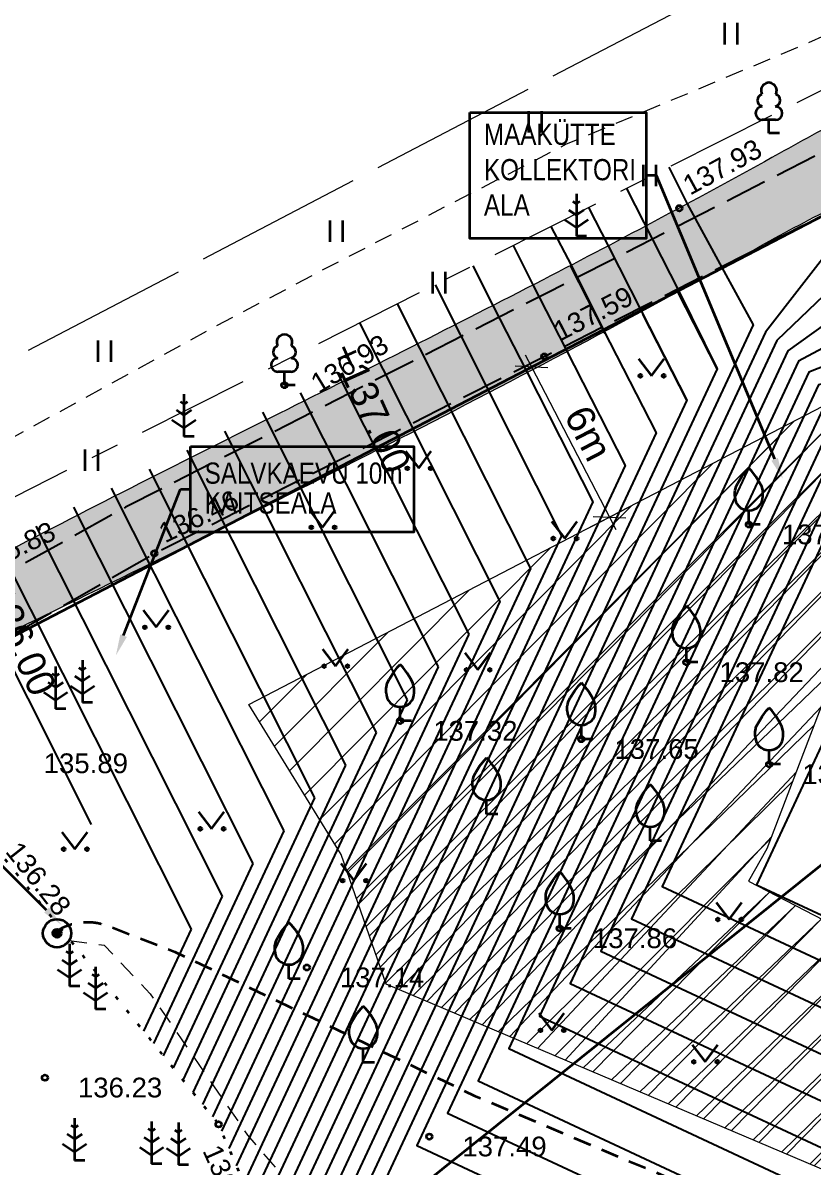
# Model space of a CAD drawing. Header units: millimetres. Extents: x 368386 to 996118, y -334862 to 250838.
# Drawn here: x 727398 to 755429, y -99987 to -59417 of the extents above; entities that cross this region are included whole.
import ezdxf

# ---------------------------------------------------------------- set-up
doc = ezdxf.new("R2010")
doc.units = ezdxf.units.MM
doc.header["$MEASUREMENT"] = 0
for name, pattern in [('HIDDEN', [4762.5, 3175, -1587.5]), ('KATASTRIPIIR', [7000, 4000, -1000, 1000, -1000]), ('KOLVIK', [625, 125, -500]), ('Long Dashed', [1058.3333015441901, 634.9999904632571, -423.333311080933]), ('PINNASTEE', [2000, 1500, -500]), ('TOOPIIR', [7000, 6000, -1000])]:
    doc.linetypes.add(name, pattern=pattern)
doc.layers.add('_uusvertikaal', color=5, linetype='Continuous')
doc.layers.add('New_KANAL_ELEMENDID', color=7, linetype='Continuous')
for name, color, linetype, lineweight in [('New__ASENDIPLAAN_Pen_No__1', 7, 'Continuous', 13), ('New__PRONTEX_TEKST_Pen_No__7', 7, 'Continuous', 35), ('New_ei pindi_Pen_No__7', 7, 'Continuous', 35), ('New_HALJASTUS#1_Pen_No__7', 7, 'Continuous', 35), ('New_KANAL_ELEMENDID_Pen_No__1', 7, 'Continuous', 13), ('New_Kanal_proj_kinnistu_Pen_No__7', 7, 'Continuous', 35), ('New_Kanal_proj_kinnistu_Pen_No__75', 6, 'Continuous', 20), ('New_korgus-EH2000#1_Pen_No__1', 7, 'Continuous', 13), ('New_korgus-EH2000#1_Pen_No__7', 7, 'Continuous', 35), ('New_PUU_Pen_No__7', 7, 'Continuous', 35), ('New_Sade_rek_Pen_No__84', 114, 'Continuous', 35), ('New_VKAEV_Pen_No__7', 7, 'Continuous', 35), ('New_VTRASS_Pen_No__6', 5, 'Continuous', 35)]:
    doc.layers.add(name, color=color, linetype=linetype, lineweight=lineweight)
for name, color, linetype, lineweight, true_color in [('New__ASENDIPLAAN_Pen_No__181', 7, 'Continuous', 0, 0xe8e8e8), ('New_MOOTPIIR#1_Pen_No__102', 7, 'Continuous', 13, 0xcccccc), ('New_MPKAABEL_Pen_No__3', 7, 'Continuous', 18, 0xff6600), ('New_PIIR#1_Pen_No__164', 7, 'Continuous', 13, 0xf27e39), ('New_TEE#1_Pen_No__162', 7, 'Continuous', 25, 0xaaaaaa)]:
    doc.layers.add(name, color=color, linetype=linetype, lineweight=lineweight, true_color=true_color)
doc.styles.add('GENERATED_STYLE_1', font='arial.ttf')
doc.styles.add('GENERATED_STYLE_2', font='ARIALN.TTF')
doc.linetypes.add('Sade1', pattern='A,0,[5,TRN_EP_AS-4-01_V01_Asendiplaan1.Shx,S=13.49206349206349,R=0,X=0,Y=0],-2600,0', length=2600)
doc.dimstyles.new('GENERATED_STYLE__1', dxfattribs={"dimtxt": 1000, "dimasz": 760, "dimexe": 0.18, "dimexo": 625, "dimgap": 0, "dimtad": 1, "dimdec": 1, "dimlfac": 0.001, "dimzin": 0, "dimdsep": 46, "dimtxsty": 'GENERATED_STYLE_1', "dimblk": 'ARROWHEAD_2', "dimblk1": 'ARROWHEAD_2', "dimblk2": 'ARROWHEAD_2', "dimcen": 0.09, "dimclrd": 7, "dimclre": 7, "dimclrt": 7, "dimadec": 0, "dimazin": 0, "dimtfac": 1, "dimtdec": 4, "dimtmove": 0, "dimatfit": 3, "dimfxl": 1, "dimtolj": 1, "dimtzin": 0, "dimarcsym": 0})

# ---------------------------------------------------------------- blocks, each defined once
blk = doc.blocks.new('*D4')
at = {"layer": 'New_KANAL_ELEMENDID_Pen_No__1', "color": 7, "linetype": 'Continuous', "lineweight": 13, "transparency": 16777216}
for p, q in [((744775.7990013803, -71962.15736865046), (746106.9056862015, -71270.66984625797)), ((745215.927411491, -71182.47282820252), (745441.3523437909, -71616.4136074542)), ((746018.1313457493, -71642.08924815053), (744864.5733418327, -71590.73796675788)), ((745441.3523437909, -71616.4136074542), (748207.3024334607, -76940.84034693083)), ((747541.7490910501, -77286.58410812708), (748872.8557758713, -76595.09658573459)), ((747630.5234315025, -76915.1647062345), (748784.081435419, -76966.51598762715)), ((748207.3024334607, -76940.84034693083), (748432.7273657607, -77374.78112618251))]:
    blk.add_line(p, q, dxfattribs=at)
at = {"layer": 'New_KANAL_ELEMENDID_Pen_No__1', "color": 7, "lineweight": 13, "transparency": 16777216, "insert": (746563.4697295739, -73342.63123932084), "char_height": 1000, "attachment_point": 7, "rotation": 297.4511174346, "style": 'GENERATED_STYLE_1'}
blk.add_mtext('\\A1;6m', dxfattribs=at)
blk = doc.blocks.new('ARROWHEAD_2')
at = {"color": 0, "linetype": 'Continuous', "lineweight": 0}
for p, q in [((-0.3781315, -0.655), (0.3781315, 0.655)), ((0, 0), (-1, 0))]:
    blk.add_line(p, q, dxfattribs=at)

msp = doc.modelspace()

# ---------------------------------------------------------------- hatches: boundary and pattern name
at = {"layer": 'New__ASENDIPLAAN_Pen_No__181', "linetype": 'Continuous', "lineweight": 0, "true_color": 0xe8e8e8}
msp.add_hatch(color=254, dxfattribs=at).paths.add_polyline_path([(698921.6981446419, -115530.2768582549), (703744.0407512026, -123208.9979008183, -0.03887202843307743), (702832.4323581739, -115853.6332386911, -0.03742157822841388), (703282.4696697416, -112504.2869289281, -0.03573776392279675), (704611.5884263125, -107962.294471525, -0.02765071000608543), (708261.6032882693, -99521.92543636875, -0.02002411947369439), (710387.9444156366, -95602.47043552334, -0.02898342446858303), (713073.6414532134, -91639.1082242419, -0.07773333684247144), (720047.4955151809, -84906.23302538529, -0.0282713016065234), (723989.9652858387, -82532.03092124654, -0.009347188014355814), (728115.843406648, -80452.08988133777, 0.004507260523818014), (740779.4003360049, -74146.97772709474, 0.009020572752989972), (753203.2432587454, -67532.81268233877, -0.01170486656368708), (755981.6472728777, -66040.04414377687, -0.04092998121297584), (759298.9656662478, -64684.85347294837, -0.05165219896947555), (763468.7033522084, -63872.40312326048, -0.0761910255677116), (769491.0474670142, -64157.83867633104, -0.06666932271223226), (772556.5176411842, -65234.67482177966, -0.07492772385449521), (774741.6257092806, -66781.05182807246), (778260.0638679237, -70770.3082778296), (781332.6104302615, -69108.6593343239), (777814.1722142453, -65119.40271941785, 0.07803086986975813), (772622.8711221854, -61385.97427366972, 0.05834907599235279), (769589.3066429513, -60558.43969052557, 0.1171653581726599), (760032.3265512206, -61309.07281028067, 0.03841684021918827), (756890.05364172, -62617.31607198954, 0.01101994394536065), (754220.1088756481, -64050.8761584224, -0.007635366795423511), (745848.9115286466, -68525.56925785098, -0.002975020184551572), (736487.0956635542, -73268.6849290801, 0.004823366210694588), (726601.5321549594, -78287.79694669333, 0.02252482288492878), (721140.6843378145, -81429.29230258027, 0.03115111833567157), (715078.4167063466, -85994.05718894195, 0.01688784410462784), (712257.7508858663, -88508.25704746632, 0.01672738621550916), (711237.4469064273, -89547.70342399462, 0.04222389868453461), (710603.8885250064, -90337.73836365122, 0.06080112960205578), (704662.352552374, -98642.96577618211, 0.03514811948028023), (701045.2300871176, -106603.5809946209, 0.04204878289610606), (699340.7646368695, -112422.7998418125, 0.02546073835163982)])
at = {"layer": 'New__PRONTEX_TEKST_Pen_No__7', "linetype": 'Continuous', "lineweight": 35}
for points in [[(754180.9809221263, -74843.15167415238), (754354.2217370664, -75583.49795780427), (753950.232982224, -74939.35660227484)], [(731087.6173461397, -81187.40178040511), (730699.6984991088, -81841.34670767284), (730854.5585130883, -81096.93863663173)], [(728327.1005540696, -90784.92394789407), (728771.5971622925, -91401.80948424438), (728151.0564128944, -90962.430174009)]]:
    msp.add_hatch(color=7, dxfattribs=at).paths.add_polyline_path(points)
at = {"layer": 'New_Kanal_proj_kinnistu_Pen_No__75', "linetype": 'Continuous', "lineweight": 20}
h = msp.add_hatch(dxfattribs=at)
h.set_pattern_fill('JIS_LC_20_0001', color=6, style=0, pattern_type=2)
h.set_pattern_definition([(45, (-640523628.114811, -6432857147.434388), (-707.1067811865477, 707.1067811865477), []), (45, (-640523608.114811, -6432857147.434388), (-707.1067811865477, 707.1067811865477), [])])
h.paths.add_polyline_path([(735416.1197426106, -83585.6444998766), (738688.8578199391, -88901.11742123315), (740282.7151112101, -93495.77445025841), (762393.0659326102, -102888.2731371681), (767213.9073631802, -98868.16681876132), (766796.860076192, -96918.72282094607), (753132.031325305, -89848.88133268157), (753790.9949782147, -88705.23030358652), (756947.5268803613, -80445.12962038911), (760695.9097462782, -78079.13042838968), (766141.0348148161, -80089.18222460247), (771794.2518008017, -81856.64327769823), (775609.3057731009, -80539.71236805714), (775886.7616630701, -76623.57370510048), (774083.2826070796, -69934.95013612605), (771097.2923198092, -73469.79860450423), (766002.3029270192, -77455.32040438897), (758961.7946628091, -75757.17157545782), (756074.5693125605, -72853.92759601868)])

# ---------------------------------------------------------------- linework, layer by layer
at = {"layer": '_uusvertikaal'}
for p, q in [((748054.5559263986, -70425.57520329102), (746821.8541234316, -68016.12547518004)), ((752027.0819390609, -71679.18923136224), (750643.2203009787, -68974.28116714515)), ((750953.0414709918, -72797.63642753173), (749393.5559089516, -69749.45230513746))]:
    msp.add_line(p, q, dxfattribs=at)
at = {"layer": '_uusvertikaal', "color": 5}
for p, q in [((738572.27176783, -71864.97580648256), (743218.3162231938, -81090.32185999442)), ((737232.5750508434, -72539.67033476586), (742123.98580318, -82252.22416710772)), ((735892.8783338568, -73214.36486304917), (741029.6553831664, -83414.12647422125)), ((734553.1816168702, -73889.05939133247), (739935.3249631526, -84576.02878133478)), ((733213.4848998836, -74563.75391961577), (738840.994543139, -85737.93108844804)), ((731873.788182897, -75238.44844789908), (737746.6641231251, -86899.83339556148)), ((730534.0914659104, -75913.14297618238), (736652.3337031114, -88061.73570267478)), ((729194.3947489238, -76587.83750446569), (735558.0032830978, -89223.6380097882)), ((727854.6980319372, -77262.53203274899), (734463.6728630841, -90385.54031690166)), ((726515.0013149506, -77937.2265610323), (733369.3424430705, -91547.44262401517)), ((725175.304597964, -78611.9210893156), (729821.3490533278, -87837.26714282746)), ((743218.3162231938, -81090.32185999442), (734704.5622629788, -99324.27943177309)), ((742123.98580318, -82252.22416710772), (734440.9605315987, -98707.0051579109)), ((741029.6553831664, -83414.12647422125), (734124.193290522, -98203.59577286497)), ((739935.3249631526, -84576.02878133478), (733774.7534643782, -97770.16145788247)), ((738840.994543139, -85737.93108844804), (733425.3136382345, -97336.72714290008)), ((737746.6641231251, -86899.83339556148), (733075.8738120911, -96903.29282791795)), ((736652.3337031114, -88061.73570267478), (732726.4339859473, -96469.85851293542)), ((735558.0032830978, -89223.6380097882), (732376.9941598036, -96036.42419795302)), ((734463.6728630841, -90385.54031690166), (732027.5543336599, -95602.9898829707)), ((733369.3424430705, -91547.44262401517), (731678.1145075164, -95169.55556798841)), ((732924.8558924948, -99590.39215030045), (732912.6257092536, -99616.58560660166))]:
    msp.add_line(p, q, dxfattribs=at)
for points in [[(783782.0977201296, -47670.9668484149), (777814.1722142453, -65119.40271941785), (775261.6546235991, -67370.66818822063), (755623.5763739079, -72249.37738183221), (744638.0640903481, -95777.11447862108), (758025.4377419385, -102027.9135711622), (761186.7001568592, -127277.0644255639)], [(776416.0404464484, -51380.64119079376), (774168.3736095368, -62251.92336263042), (772310.2521288039, -65112.74627804544), (755281.2580133607, -71800.69098156044), (743550.4079380765, -96924.72246675371), (756640.0023314229, -103036.4832112474), (759698.3205071035, -127463.4136090687)], [(769964.8897802142, -54629.55267982827), (770530.7983724085, -60662.96318333481), (768761.4238599816, -64024.45907921666), (754912.6673504619, -71408.27212773521), (742462.7517858049, -98072.33045488631), (755254.5669209072, -104045.0528513327), (758209.9408573477, -127649.7627925734)], [(764430.6257091772, -57416.70415930822), (764767.1921133782, -60364.56541286105), (764638.8768849164, -63784.19848518404), (754530.2051554271, -71045.56201691664), (741375.0956335332, -99219.9384430189), (753869.1315103916, -105053.622491418), (756721.5612075919, -127836.1119760781)], [(759557.6477877479, -59870.82045170988), (760032.3265512206, -61309.07281028065), (760821.4924264546, -64283.97833312402), (754147.7429603923, -70682.85190609806), (740287.4394812615, -100367.5464311515), (752483.696099876, -106062.1921315033), (755233.1815578361, -128022.4611595829)], [(755950.9549825995, -61687.21357261417), (756515.9649386422, -62809.11682133501), (757735.9291095107, -65244.60264184506), (753734.2367555833, -70386.62893593722), (739199.7833289899, -101515.1544192841), (751098.2606893603, -107070.7617715886), (752275.4127511921, -116472.7303799126)], [(750309.3592764204, -64528.41912718728), (750964.877893503, -65830.03949376059), (752185.9512858292, -68096.19758617226), (753305.0331882449, -70124.02510061256), (738535.1992704547, -101756.6663840828)], [(748805.6679057865, -65285.70421054226), (750660.9460586454, -68933.36020121438), (750660.9460586454, -68933.36020121438), (752027.0819390609, -71679.18923136225), (737870.6152119195, -101998.1783488815)], [(747465.9531472516, -65960.40782486249), (748153.616571414, -67325.85602863891), (749342.6454817601, -69649.94233877008), (750953.0414709918, -72797.6364275317), (737206.0311533844, -102239.6903136802)], [(746126.260940652, -66635.10008163669), (746841.7025374383, -68011.96316497939), (747987.1870142133, -70293.89533817091), (749860.5532291611, -73955.59333065712), (736541.4470948492, -102481.2022784788)], [(744786.7220027134, -67309.7151496518), (745486.4729081639, -68699.3216475274), (746656.0545888343, -70985.39623240432), (748768.0649873305, -75113.55023378234), (736072.9188714093, -102302.8202933781)], [(743358.3742686603, -68029.0558694076), (744068.2199443888, -69438.54991667718), (745283.4659357427, -71815.42268648068), (747616.6224127111, -76397.76998262358), (735638.5522958694, -102051.2741034737)], [(742018.6775516734, -68703.75039769107), (746501.307483235, -77604.61493865421), (735495.3674571192, -101176.1022533602)], [(740678.9808346868, -69378.4449259744), (745406.9770632213, -78766.51724576764), (735231.7657257391, -100558.8279794978)], [(777098.3780133767, -69453.17192957262), (755951.693941299, -72728.47770539846), (745725.7202426196, -94629.50649048851), (759410.873152454, -101019.3439310769), (763337.5492016361, -132381.8893035238)], [(739339.2841177002, -70053.1394542577), (744312.6466432075, -79928.41955288105), (734968.163994359, -99941.55370563548)], [(756266.6624025773, -73235.73954785356), (746813.3763948912, -93481.89850235588), (760796.3085629697, -100010.7742909915), (764961.1715429185, -133275.7298265717)], [(756533.9488850625, -73845.1221683247), (747901.0325471628, -92334.2905142233), (762181.7439734852, -99002.20465090623), (766584.7938842009, -134169.5703496197)], [(756801.2353675476, -74454.50478879584), (748988.6886994345, -91186.68252609068), (763567.1793840008, -97993.63501082093), (768208.4162254832, -135063.4108726676)], [(757068.5218500327, -75063.88740926697), (750076.3448517061, -90039.07453795806), (764952.6147945164, -96985.06537073561), (769832.0385667655, -135957.2513957156)], [(759186.1525401575, -77619.53517898676), (753415.7958294915, -89977.94251939049), (766338.050205032, -95976.4957306503), (771352.0334666418, -136023.4146945107)]]:
    msp.add_lwpolyline(points, dxfattribs=at)
at = {"layer": 'New__ASENDIPLAAN_Pen_No__1', "color": 7, "linetype": 'Continuous', "lineweight": 13, "flags": 128}
msp.add_lwpolyline([(723989.9652858387, -82532.03092124654, -0.009347188014355814), (728115.843406648, -80452.08988133777, 0.004507260523818014), (740779.4003360049, -74146.97772709474, 0.009020572752989972), (753203.2432587454, -67532.81268233877, -0.01170486656368708), (755981.6472728777, -66040.04414377687, -0.04092998121297584), (759298.9656662478, -64684.85347294837, -0.05165219896947555), (763468.7033522084, -63872.40312326048, -0.0761910255677116), (769491.0474670142, -64157.83867633104, -0.06666932271223226), (772556.5176411842, -65234.67482177966, -0.07492772385449521), (774741.6257092806, -66781.05182807246), (778260.0638679237, -70770.3082778296), (781332.6104302615, -69108.6593343239), (777814.1722142453, -65119.40271941785, 0.07803086986975813), (772622.8711221854, -61385.97427366972, 0.05834907599235279), (769589.3066429513, -60558.43969052557, 0.1171653581726599), (760032.3265512206, -61309.07281028067, 0.03841684021918827), (756890.05364172, -62617.31607198954, 0.01101994394536065), (754220.1088756481, -64050.8761584224, -0.007635366795423511), (745848.9115286466, -68525.56925785098, -0.002975020184551572), (736487.0956635542, -73268.6849290801, 0.004823366210694588), (726601.5321549594, -78287.79694669333, 0.02252482288492878)], format="xyb", dxfattribs=at)
at = {"layer": 'New__PRONTEX_TEKST_Pen_No__7', "color": 7, "linetype": 'Continuous', "lineweight": 35}
for p, q in [((749870.2363051084, -64828.63935130932), (749510.2363051224, -64828.63935130932)), ((754065.6069522334, -74891.25413774795), (749870.2363051084, -64828.63935130932)), ((730971.087929614, -81142.17020805276), (732984.6440465731, -75954.67593475527)), ((732984.6440465731, -75954.67593475527), (733344.6440465591, -75954.67593475527)), ((728239.078483482, -90873.67706048588), (726425.6342070253, -89075.16978076944))]:
    msp.add_line(p, q, dxfattribs=at)
at = {"layer": 'New__PRONTEX_TEKST_Pen_No__7', "color": 7, "linetype": 'Continuous', "lineweight": 35, "flags": 128}
for points in [[(743253.5855548299, -62599.52952853688), (749510.3423116339, -62599.52952853688), (749510.3423116339, -67058.23823764273), (743253.5855548299, -67058.23823764273)], [(733344.6440465591, -74434.97948210037), (741268.8182207599, -74434.97948210037), (741268.8182207599, -77473.26777085013), (733344.6440465591, -77473.26777085013)]]:
    msp.add_lwpolyline(points, close=True, dxfattribs=at)
at = {"layer": 'New_ei pindi_Pen_No__7', "color": 7, "linetype": 'HIDDEN', "lineweight": 35}
msp.add_circle((804441.0361594596, -44567.67403289028), 50000, dxfattribs=at)
at = {"layer": 'New_HALJASTUS#1_Pen_No__7', "color": 7, "linetype": 'Continuous', "lineweight": 35}
for p, q in [((752282.0977201296, -59419.49397373298), (752282.0977201296, -60180.60968305269)), ((752737.1536982788, -59419.49397373298), (752737.1536982788, -60180.60968305269)), ((745334.3270293514, -62545.29881059477), (745334.3270293514, -63306.41451991448)), ((745789.3830075006, -62545.29881059477), (745789.3830075006, -63306.41451991448)), ((749399.358013117, -64446.68426971236), (749399.358013117, -65207.79997903208)), ((749854.4139912662, -64446.68426971236), (749854.4139912662, -65207.79997903208)), ((738282.0977201296, -66419.49397373298), (738282.0977201296, -67180.6096830527)), ((738737.1536982788, -66419.49397373298), (738737.1536982788, -67180.6096830527)), ((741924.9462077238, -68249.45518701622), (741924.9462077238, -69010.57089633594)), ((742380.002185873, -68249.45518701622), (742380.002185873, -69010.57089633594)), ((730057.6783407556, -70675.36077323655), (730057.6783407556, -71436.47648255626)), ((730512.7343189048, -70675.36077323655), (730512.7343189048, -71436.47648255626)), ((749235.6131701341, -71323.40993314335), (749699.0179498058, -71930.11621806124)), ((749699.0179498058, -71930.11621806124), (750144.5994687343, -71323.40993314335)), ((729598.7232314034, -74543.69670666108), (729598.7232314034, -75304.81241598079)), ((730053.7792095526, -74543.69670666108), (730053.7792095526, -75304.81241598079)), ((740974.4211754838, -74601.66072520713), (741437.8259551555, -75208.36701012502)), ((741437.8259551555, -75208.36701012502), (741883.4074740841, -74601.66072520713)), ((737565.0403517608, -76699.74123082409), (738028.4451314325, -77306.44751574198)), ((738028.4451314325, -77306.44751574198), (738474.026650361, -76699.74123082409)), ((746154.0574256175, -77093.1313266168), (746617.4622052892, -77699.83761153469)), ((746617.4622052892, -77699.83761153469), (747063.0437242177, -77093.1313266168)), ((731664.1889269773, -80240.25208643923), (732127.593706649, -80846.95837135712)), ((732127.593706649, -80846.95837135712), (732573.1752255776, -80240.25208643923)), ((738023.99546251, -81617.11741845409), (738487.4002421817, -82223.82370337198)), ((738487.4002421817, -82223.82370337198), (738932.9817611102, -81617.11741845409)), ((743072.5016815665, -81748.24744976411), (743535.9064612382, -82354.953734682)), ((743535.9064612382, -82354.953734682), (743981.4879801667, -81748.24744976411)), ((733631.1394018664, -87386.83881192753), (734094.544181538, -87993.54509684542)), ((734094.544181538, -87993.54509684542), (734540.1257004666, -87386.83881192753)), ((728779.328230357, -88108.05398552964), (729242.7330100287, -88714.76027044753)), ((729242.7330100287, -88714.76027044753), (729688.3145289572, -88108.05398552964)), ((738679.6456209228, -89222.65925492445), (739143.0504005945, -89829.36553984234)), ((739143.0504005945, -89829.36553984234), (739588.631919523, -89222.65925492445)), ((751989.3438345131, -90599.52458693931), (752452.7486141848, -91206.2308718572)), ((752452.7486141848, -91206.2308718572), (752898.3301331133, -90599.52458693931)), ((745695.1023147518, -94533.42553741584), (746158.5070944235, -95140.13182233373)), ((746158.5070944235, -95140.13182233373), (746604.088613352, -94533.42553741584)), ((751136.9986292517, -95648.03080681065), (751600.4034089234, -96254.73709172854)), ((751600.4034089234, -96254.73709172854), (752045.9849278519, -95648.03080681065))]:
    msp.add_line(p, q, dxfattribs=at)
at = {"layer": 'New_HALJASTUS#1_Pen_No__7', "color": 7, "linetype": 'KOLVIK', "lineweight": 35, "flags": 128}
msp.add_lwpolyline([(722446.2710844197, -83718.66350948164), (734340.6257092098, -98472.05182771484), (735935.6257091819, -102207.0518280501), (741969.625709167, -106416.0518278489), (749529.6257092229, -112950.051827834), (755707.6257091791, -120876.0518278117), (752645.625709261, -125497.0518280874), (754284.6257092275, -127398.0518286238), (770554.6257092461, -136355.0518280948)], dxfattribs=at)
at = {"layer": 'New_HALJASTUS#1_Pen_No__7', "color": 7, "linetype": 'Continuous', "lineweight": 35}
for centre in [(749297.9945828517, -71930.11621806124), (750126.7762079912, -71930.11621806124), (741036.8025882014, -75208.36701012502), (741865.5842133409, -75208.36701012502), (737627.4217644783, -77306.44751574198), (738456.2033896178, -77306.44751574198), (746216.438838335, -77699.83761153469), (747045.2204634745, -77699.83761153469), (731726.5703396949, -80846.95837135712), (732555.3519648344, -80846.95837135712), (738086.3768752276, -82223.82370337198), (738915.1585003671, -82223.82370337198), (743134.883094284, -82354.953734682), (743963.6647194235, -82354.953734682), (733693.5208145839, -87993.54509684542), (734522.3024397234, -87993.54509684542), (728841.7096430745, -88714.76027044753), (729670.4912682141, -88714.76027044753), (738742.0270336403, -89829.36553984234), (739570.8086587798, -89829.36553984234), (752051.7252472306, -91206.2308718572), (752880.5068723701, -91206.2308718572), (745757.4837274693, -95140.13182233373), (746586.2653526089, -95140.13182233373), (751199.3800419692, -96254.73709172854), (752028.1616671088, -96254.73709172854)]:
    msp.add_circle(centre, 55.00591521184057, dxfattribs=at)
at = {"layer": 'New_Kanal_proj_kinnistu_Pen_No__7', "color": 7, "linetype": 'Continuous', "lineweight": 35, "flags": 128}
msp.add_lwpolyline([(725474.125709206, -81989.05182863868), (757604.5317954227, -65297.84656829484)], dxfattribs=at)
at = {"layer": 'New_Kanal_proj_kinnistu_Pen_No__75', "color": 6, "linetype": 'Continuous', "lineweight": 20, "flags": 128}
msp.add_lwpolyline([(735416.1197426106, -83585.6444998766), (756074.5693125605, -72853.92759601868), (758961.7946628091, -75757.17157545782), (766002.3029270192, -77455.32040438897), (770813.500506159, -73893.37952482796), (774083.2826070796, -69934.95013612605), (775886.7616630701, -76623.57370510048), (775609.3057731009, -80539.71236805714), (771794.2518008017, -81856.64327769823), (766141.0348148161, -80089.18222460247), (760695.9097462782, -78079.13042838968), (756947.5268803613, -80445.12962038911), (753790.9949782147, -88705.23030358652), (753132.031325305, -89848.88133268157), (766796.860076192, -96918.72282094607), (767213.9073631802, -98868.16681876132), (762393.0659326102, -102888.2731371681), (740282.7151112101, -93495.77445025841), (738688.8578199391, -88901.11742123315)], close=True, dxfattribs=at)
at = {"layer": 'New_korgus-EH2000#1_Pen_No__7', "color": 7, "linetype": 'Continuous', "lineweight": 35}
for centre in [(750684.6257092508, -65988.0518284748), (745894.6257092135, -71247.05182808737), (736677.6257092676, -72259.05182819167), (753149.6257092182, -77203.05182832578), (732061.6257092294, -78226.05182837049), (750936.6257092294, -82089.05182826618), (740780.6257092704, -84169.05182834069), (747209.6257092741, -84813.05182772974), (753869.6257091903, -85706.0518278862), (746443.6257092126, -91522.0518284599), (737472.6257091931, -92910.0518277968), (728179.6257092461, -96816.05182822148), (734340.6257092098, -98472.05182771484), (741814.6257092555, -98907.05182823638)]:
    msp.add_circle(centre, 99.99999997671694, dxfattribs=at)
at = {"layer": 'New_MOOTPIIR#1_Pen_No__102', "color": 254, "linetype": 'TOOPIIR', "lineweight": 13, "true_color": 0xcccccc, "flags": 128}
msp.add_lwpolyline([(666023.6257091707, -103201.051827998), (685304.6257092461, -114770.0518281321), (695822.6257091698, -123885.0518283556), (716500.6257092424, -161142.0518285717), (837208.6257092266, -108675.0518283928), (806252.625709221, -29932.05182860891)], close=True, dxfattribs=at)
at = {"layer": 'New_MPKAABEL_Pen_No__3', "color": 30, "linetype": 'Long Dashed', "lineweight": 18, "true_color": 0xff6600, "flags": 128}
for points in [[(783565.0913066308, -24546.64753797749), (781933.3774600488, -27973.18611434946), (777809.8721885432, -36412.47263784806), (773953.0481919025, -43041.85867823014), (772482.1161770339, -45281.06706637243), (770238.9125873412, -49198.68855505536), (766031.1891817797, -55145.74877499888), (760860.5262013695, -57580.50549357483), (755092.9457286217, -60203.08903838793), (746674.4571931737, -63723.05828846345), (738204.1138986202, -68093.46759646485), (734252.9564196554, -70168.96233941714), (726178.7191691652, -74593.48534188519), (719169.873835224, -78938.67320708284), (713295.6705329085, -84749.71078849683), (710742.1764623683, -87651.12024686584), (706075.5937519094, -93410.21838273207), (703859.1869607877, -95384.51282262156), (698840.1696153993, -99282.82170418004), (690979.5947425843, -105905.3517398546), (686307.6234921424, -110199.4956224347), (683373.7020957593, -114459.5608501817), (684881.3740285656, -118802.6166665489), (684938.2434152609, -118959.8660837049)], [(729037.9193580553, -91955.05289501796), (730285.625709275, -92121.05182792345), (731917.6257092583, -93847.05182771484), (735368.6257092592, -98860.05182798306), (741960.6257092052, -106487.0518283109), (749785.625709275, -111755.0518284673), (757822.6257091698, -111239.0518277074), (765826.6257092434, -109266.0518284077), (771499.6257091949, -106902.0518283481), (774593.6257092359, -105248.0518282513), (774558.8441379911, -103746.5534354682)]]:
    msp.add_lwpolyline(points, dxfattribs=at)
at = {"layer": 'New_PIIR#1_Pen_No__164', "color": 30, "linetype": 'KATASTRIPIIR', "lineweight": 13, "true_color": 0xf27e39, "flags": 128}
msp.add_lwpolyline([(747105.6257092238, -214022.0518284599), (725035.625709275, -157112.0518283109), (697685.6257091819, -113562.0518284971), (677945.6257091912, -100972.0518277148), (802345.6257092145, -38322.05182827363), (847735.6257092285, -145332.0518280501), (849485.6257092285, -225922.0518279011), (773035.625709275, -233162.0518281246)], close=True, dxfattribs=at)
at = {"layer": 'New_PUU_Pen_No__7', "color": 7, "linetype": 'Continuous', "lineweight": 35}
for p, q in [((754100.6257092191, -62858.05182858655), (753620.6257092378, -62858.05182858655)), ((753860.6257092285, -63333.05182821403), (753860.6257092285, -62858.05182858655)), ((754240.6257092331, -63333.05182821403), (753860.6257092285, -63333.05182821403)), ((747030.6257092704, -65483.05182858655), (747030.6257092704, -66983.05182858655)), ((747030.6257092704, -66233.05182858655), (746764.0151433258, -66055.31145121256)), ((747030.6257092704, -65833.05182821403), (746906.2074451318, -65750.10631933162)), ((747155.0439734089, -65750.10631933162), (747030.6257092704, -65833.05182821403)), ((747297.2362752149, -66055.31145121256), (747030.6257092704, -66233.05182858655)), ((746606.3616405551, -66393.70289399574), (747030.6257092704, -66676.54560647259)), ((747030.6257092704, -66676.54560647259), (747454.8897779856, -66393.70289399574)), ((747390.6257092564, -66983.05182858655), (747030.6257092704, -66983.05182858655)), ((736917.6257092583, -71784.0518285642), (736437.6257092769, -71784.0518285642)), ((736677.6257092676, -72259.05182819167), (736677.6257092676, -71784.0518285642)), ((733108.6257092499, -72582.05182805011), (733108.6257092499, -74082.05182805011)), ((737057.6257092722, -72259.05182819167), (736677.6257092676, -72259.05182819167)), ((733108.6257092499, -72932.05182767758), (732984.2074451114, -72849.10631879518)), ((733233.0439733884, -72849.10631879518), (733108.6257092499, -72932.05182767758)), ((733108.6257092499, -73332.05182805011), (732842.0151433053, -73154.31145067612)), ((733375.2362751944, -73154.31145067612), (733108.6257092499, -73332.05182805011)), ((732684.3616405346, -73492.7028934593), (733108.6257092499, -73775.54560593615)), ((733108.6257092499, -73775.54560593615), (733532.8897779651, -73492.7028934593)), ((733468.6257092359, -74082.05182805011), (733108.6257092499, -74082.05182805011)), ((753149.6257092182, -77203.05182832578), (753149.6257092182, -76703.05182832578)), ((753549.6257092415, -77203.05182832578), (753149.6257092182, -77203.05182832578)), ((750936.6257092294, -82089.05182826618), (750936.6257092294, -81589.05182826618)), ((728560.6257091819, -82234.05182781914), (728560.6257091819, -83734.05182781914)), ((729508.6257092732, -82362.05182737956), (729384.2074451346, -82279.10631849716)), ((729508.6257092732, -82012.05182775209), (729508.6257092732, -83512.05182775209)), ((729633.0439734117, -82279.10631849716), (729508.6257092732, -82362.05182737956)), ((751336.6257092527, -82089.05182826618), (750936.6257092294, -82089.05182826618)), ((728560.6257091819, -82584.05182744662), (728436.2074450434, -82501.10631856421)), ((728685.0439733204, -82501.10631856421), (728560.6257091819, -82584.05182744662)), ((729508.6257092732, -82762.05182775209), (729242.0151433286, -82584.3114503781)), ((729775.2362752177, -82584.3114503781), (729508.6257092732, -82762.05182775209)), ((728136.3616404666, -83144.70289322833), (728560.6257091819, -83427.54560570518)), ((728560.6257091819, -82984.05182781914), (728294.0151432373, -82806.31145044515)), ((728827.2362751265, -82806.31145044515), (728560.6257091819, -82984.05182781914)), ((728560.6257091819, -83427.54560570518), (728984.8897778972, -83144.70289322833)), ((729084.3616405579, -82922.70289316127), (729508.6257092732, -83205.54560563812)), ((729508.6257092732, -83205.54560563812), (729932.8897779884, -82922.70289316127)), ((729868.6257092592, -83512.05182775209), (729508.6257092732, -83512.05182775209)), ((728920.6257091679, -83734.05182781914), (728560.6257091819, -83734.05182781914)), ((740780.6257092704, -84169.05182834069), (740780.6257092704, -83669.05182834069)), ((741180.6257092936, -84169.05182834069), (740780.6257092704, -84169.05182834069)), ((747209.6257092741, -84813.05182772974), (747209.6257092741, -84313.05182772974)), ((747609.6257092974, -84813.05182772974), (747209.6257092741, -84813.05182772974)), ((753869.6257091903, -85706.0518278862), (753869.6257091903, -85206.0518278862)), ((754269.6257092135, -85706.0518278862), (753869.6257091903, -85706.0518278862)), ((743846.625709262, -87474.05182804266), (743846.625709262, -86974.05182804266)), ((744246.6257092853, -87474.05182804266), (743846.625709262, -87474.05182804266)), ((749654.6257092229, -88424.05182822893), (749654.6257092229, -87924.05182822893)), ((750054.6257092461, -88424.05182822893), (749654.6257092229, -88424.05182822893)), ((746443.6257092126, -91522.0518284599), (746443.6257092126, -91022.0518284599)), ((746843.6257092359, -91522.0518284599), (746443.6257092126, -91522.0518284599)), ((729053.6257091986, -92073.05182843754), (729053.6257091986, -93573.05182843754)), ((729053.6257091986, -92423.05182806501), (728929.2074450601, -92340.10631918261)), ((729178.0439733372, -92340.10631918261), (729053.6257091986, -92423.05182806501)), ((729053.6257091986, -92823.05182843754), (728787.0151432541, -92645.31145106355)), ((729320.2362751432, -92645.31145106355), (729053.6257091986, -92823.05182843754)), ((729975.6257092191, -92891.05182840774), (729975.6257092191, -94391.05182840774)), ((736836.6257092527, -93309.05182800541), (736836.6257092527, -92809.05182800541)), ((728629.3616404834, -92983.70289384673), (729053.6257091986, -93266.54560632358)), ((729053.6257091986, -93266.54560632358), (729477.8897779139, -92983.70289384673)), ((729975.6257092191, -93241.05182803521), (729851.2074450806, -93158.10631915281)), ((730100.0439733576, -93158.10631915281), (729975.6257092191, -93241.05182803521)), ((737236.625709276, -93309.05182800541), (736836.6257092527, -93309.05182800541)), ((729413.6257091847, -93573.05182843754), (729053.6257091986, -93573.05182843754)), ((729975.6257092191, -93641.05182840774), (729709.0151432746, -93463.31145103375)), ((730242.2362751637, -93463.31145103375), (729975.6257092191, -93641.05182840774)), ((729551.3616405039, -93801.70289381692), (729975.6257092191, -94084.54560629377)), ((729975.6257092191, -94084.54560629377), (730399.8897779344, -93801.70289381692)), ((730335.6257092052, -94391.05182840774), (729975.6257092191, -94391.05182840774)), ((739474.6257091716, -96280.05182790855), (739474.6257091716, -95780.05182790855)), ((739874.6257091949, -96280.05182790855), (739474.6257091716, -96280.05182790855)), ((729230.6257092238, -98599.05182804266), (729106.2074450853, -98516.10631916026)), ((729230.6257092238, -98249.05182841519), (729230.6257092238, -99749.05182841519)), ((729355.0439733623, -98516.10631916026), (729230.6257092238, -98599.05182804266)), ((731965.6257092098, -98366.05182803521), (731965.6257092098, -99866.05182803521)), ((732912.6257092536, -98405.05182790855), (732912.6257092536, -99905.05182790855)), ((729230.6257092238, -98999.05182841519), (728964.0151432792, -98821.3114510412)), ((729497.2362751684, -98821.3114510412), (729230.6257092238, -98999.05182841519)), ((731965.6257092098, -99116.05182803521), (731699.0151432652, -98938.31145066122)), ((731965.6257092098, -98716.05182766268), (731841.2074450713, -98633.10631878028)), ((732090.0439733483, -98633.10631878028), (731965.6257092098, -98716.05182766268)), ((732232.2362751544, -98938.31145066122), (731965.6257092098, -99116.05182803521)), ((732912.6257092536, -99155.05182790855), (732646.015143309, -98977.31145053456)), ((732912.6257092536, -98755.05182753602), (732788.2074451151, -98672.10631865362)), ((733037.0439733921, -98672.10631865362), (732912.6257092536, -98755.05182753602)), ((733179.2362751982, -98977.31145053456), (732912.6257092536, -99155.05182790855)), ((728806.3616405085, -99159.70289382437), (729230.6257092238, -99442.54560630122)), ((729230.6257092238, -99442.54560630122), (729654.8897779391, -99159.70289382437)), ((731541.3616404945, -99276.7028934444), (731965.6257092098, -99559.54560592124)), ((731965.6257092098, -99559.54560592124), (732389.8897779251, -99276.7028934444)), ((732488.3616405383, -99315.70289331774), (732912.6257092536, -99598.54560579458)), ((732912.6257092536, -99598.54560579458), (733336.8897779689, -99315.70289331774)), ((729590.6257092098, -99749.05182841519), (729230.6257092238, -99749.05182841519)), ((732325.6257091959, -99866.05182803521), (731965.6257092098, -99866.05182803521)), ((733272.6257092396, -99905.05182790855), (732912.6257092536, -99905.05182790855))]:
    msp.add_line(p, q, dxfattribs=at)
at = {"layer": 'New_PUU_Pen_No__7', "color": 7, "linetype": 'Continuous', "lineweight": 35, "flags": 128}
for points in [[(752649.6257092182, -76203.05182832578), (752649.6257092182, -76053.05182795326), (752659.6257092275, -75988.0518284748), (752694.6257092601, -75858.05182858655), (752754.6257091996, -75738.0518284748), (752899.6257092182, -75503.05182813952), (753059.6257092508, -75298.05182806501), (753149.6257092182, -75203.05182832578)], [(753649.6257092182, -76203.05182832578), (753649.6257092182, -76053.05182795326), (753639.6257092089, -75988.0518284748), (753604.6257091763, -75858.05182858655), (753544.6257092368, -75738.0518284748), (753399.6257092182, -75503.05182813952), (753239.6257091856, -75298.05182806501), (753149.6257092182, -75203.05182832578)], [(750436.6257092294, -81089.05182826618), (750436.6257092294, -80939.05182789365), (750446.6257092387, -80874.05182841519), (750481.6257092713, -80744.05182852695), (750541.6257092108, -80624.05182841519), (750686.6257092294, -80389.05182807992), (750846.625709262, -80184.05182800541), (750936.6257092294, -80089.05182826618)], [(751436.6257092294, -81089.05182826618), (751436.6257092294, -80939.05182789365), (751426.6257092201, -80874.05182841519), (751391.6257091875, -80744.05182852695), (751331.625709248, -80624.05182841519), (751186.6257092294, -80389.05182807992), (751026.6257091968, -80184.05182800541), (750936.6257092294, -80089.05182826618)], [(740280.6257092704, -83169.05182834069), (740280.6257092704, -83019.05182796816), (740290.6257092797, -82954.0518284897), (740325.6257093123, -82824.05182860146), (740385.6257092517, -82704.0518284897), (740530.6257092704, -82469.05182815442), (740690.625709303, -82264.05182807992), (740780.6257092704, -82169.05182834069)], [(741280.6257092704, -83169.05182834069), (741280.6257092704, -83019.05182796816), (741270.625709261, -82954.0518284897), (741235.6257092285, -82824.05182860146), (741175.625709289, -82704.0518284897), (741030.6257092704, -82469.05182815442), (740870.6257092378, -82264.05182807992), (740780.6257092704, -82169.05182834069)], [(746709.6257092741, -83813.05182772974), (746709.6257092741, -83663.05182735721), (746719.6257092834, -83598.05182787875), (746754.625709316, -83468.05182799051), (746814.6257092555, -83348.05182787875), (746959.6257092741, -83113.05182754347), (747119.6257093067, -82908.05182746897), (747209.6257092741, -82813.05182772974)], [(747709.6257092741, -83813.05182772974), (747709.6257092741, -83663.05182735721), (747699.6257092648, -83598.05182787875), (747664.6257092322, -83468.05182799051), (747604.6257092927, -83348.05182787875), (747459.6257092741, -83113.05182754347), (747299.6257092415, -82908.05182746897), (747209.6257092741, -82813.05182772974)], [(753369.6257091903, -84706.0518278862), (753369.6257091903, -84556.05182751367), (753379.6257091996, -84491.05182803521), (753414.6257092322, -84361.05182814697), (753474.6257091716, -84241.05182803521), (753619.6257091903, -84006.05182769994), (753779.6257092229, -83801.05182762543), (753869.6257091903, -83706.0518278862)], [(754369.6257091903, -84706.0518278862), (754369.6257091903, -84556.05182751367), (754359.625709181, -84491.05182803521), (754324.6257091484, -84361.05182814697), (754264.6257092089, -84241.05182803521), (754119.6257091903, -84006.05182769994), (753959.6257091577, -83801.05182762543), (753869.6257091903, -83706.0518278862)], [(743346.625709262, -86474.05182804266), (743346.625709262, -86324.05182767013), (743356.6257092713, -86259.05182819167), (743391.6257093039, -86129.05182830343), (743451.6257092434, -86009.05182819167), (743596.625709262, -85774.0518278564), (743756.6257092946, -85569.05182778189), (743846.625709262, -85474.05182804266)], [(744346.625709262, -86474.05182804266), (744346.625709262, -86324.05182767013), (744336.6257092527, -86259.05182819167), (744301.6257092201, -86129.05182830343), (744241.6257092806, -86009.05182819167), (744096.625709262, -85774.0518278564), (743936.6257092294, -85569.05182778189), (743846.625709262, -85474.05182804266)], [(749154.6257092229, -87424.05182822893), (749154.6257092229, -87274.0518278564), (749164.6257092322, -87209.05182837794), (749199.6257092648, -87079.0518284897), (749259.6257092042, -86959.05182837794), (749404.6257092229, -86724.05182804266), (749564.6257092555, -86519.05182796816), (749654.6257092229, -86424.05182822893)], [(750154.6257092229, -87424.05182822893), (750154.6257092229, -87274.0518278564), (750144.6257092135, -87209.05182837794), (750109.625709181, -87079.0518284897), (750049.6257092415, -86959.05182837794), (749904.6257092229, -86724.05182804266), (749744.6257091903, -86519.05182796816), (749654.6257092229, -86424.05182822893)], [(745943.6257092126, -90522.0518284599), (745943.6257092126, -90372.05182808737), (745953.6257092219, -90307.0518286089), (745988.6257092545, -90177.05182872067), (746048.625709194, -90057.0518286089), (746193.6257092126, -89822.05182827363), (746353.6257092452, -89617.05182819912), (746443.6257092126, -89522.0518284599)], [(746943.6257092126, -90522.0518284599), (746943.6257092126, -90372.05182808737), (746933.6257092033, -90307.0518286089), (746898.6257091707, -90177.05182872067), (746838.6257092312, -90057.0518286089), (746693.6257092126, -89822.05182827363), (746533.62570918, -89617.05182819912), (746443.6257092126, -89522.0518284599)], [(736336.6257092527, -92309.05182800541), (736336.6257092527, -92159.05182763288), (736346.625709262, -92094.05182815442), (736381.6257092946, -91964.05182826618), (736441.625709234, -91844.05182815442), (736586.6257092527, -91609.05182781914), (736746.6257092853, -91404.05182774464), (736836.6257092527, -91309.05182800541)], [(737336.6257092527, -92309.05182800541), (737336.6257092527, -92159.05182763288), (737326.6257092434, -92094.05182815442), (737291.6257092108, -91964.05182826618), (737231.6257092713, -91844.05182815442), (737086.6257092527, -91609.05182781914), (736926.6257092201, -91404.05182774464), (736836.6257092527, -91309.05182800541)], [(738974.6257091716, -95280.05182790855), (738974.6257091716, -95130.05182753602), (738984.625709181, -95065.05182805756), (739019.6257092135, -94935.05182816932), (739079.625709153, -94815.05182805756), (739224.6257091716, -94580.05182772229), (739384.6257092042, -94375.05182764778), (739474.6257091716, -94280.05182790855)], [(739974.6257091716, -95280.05182790855), (739974.6257091716, -95130.05182753602), (739964.6257091623, -95065.05182805756), (739929.6257091297, -94935.05182816932), (739869.6257091903, -94815.05182805756), (739724.6257091716, -94580.05182772229), (739564.625709139, -94375.05182764778), (739474.6257091716, -94280.05182790855)]]:
    msp.add_lwpolyline(points, dxfattribs=at)
at = {"layer": 'New_PUU_Pen_No__7', "color": 7, "linetype": 'Continuous', "lineweight": 35}
for centre, radius, start, end in [((753860.625708565, -61813.05182772974), 276.9702146443543, 332.5798989668221, 207.4201001650043), ((753690.5739355733, -62160.47346390353), 232.5734174691028, 109.0217355677273, 253.1415398861063), ((754030.7100900062, -62160.47408198783), 232.563371677067, 286.8508162166827, 70.98590921547179), ((753623.1323229691, -62620.55844206331), 237.5066141282753, 90.00160103376174, 269.3952966132161), ((754098.1190954875, -62620.55844206331), 237.5066141282765, 270.6047033868388, 89.99839896618342), ((736677.6257086041, -70739.05182770739), 276.9702146443543, 332.5798989668221, 207.4201001650043), ((736507.5739356125, -71086.47346388118), 232.5734174691028, 109.0217355677273, 253.1415398861063), ((736847.7100900454, -71086.47408196548), 232.563371677067, 286.8508162166827, 70.98590921547179), ((736440.1323230035, -71546.55844204093), 237.50661412825, 90.00160103260987, 269.395296614368), ((736915.1190955316, -71546.55844204093), 237.50661412825, 270.604703385632, 89.99839896739016), ((753149.6257092182, -76203.05182832578), 500, 180, 0), ((750936.6257092294, -81089.05182826618), 500, 180, 0), ((740780.6257092704, -83169.05182834069), 500, 180, 0), ((747209.6257092741, -83813.05182772974), 500, 180, 0), ((753869.6257091903, -84706.0518278862), 500, 180, 0), ((743846.625709262, -86474.05182804266), 500, 180, 0), ((749654.6257092229, -87424.05182822893), 500, 180, 0), ((746443.6257092126, -90522.0518284599), 500, 180, 0), ((736836.6257092527, -92309.05182800541), 500, 180, 0), ((739474.6257091716, -95280.05182790855), 500, 180, 0)]:
    msp.add_arc(centre, radius, start, end, dxfattribs=at)
at = {"layer": 'New_Sade_rek_Pen_No__84', "color": 114, "linetype": 'Sade1', "lineweight": 35}
msp.add_lwpolyline([(737420.9662515746, -103948.974595883), (755916.7868031032, -89114.5017170469)], dxfattribs=at)
at = {"layer": 'New_TEE#1_Pen_No__162', "color": 253, "linetype": 'PINNASTEE', "lineweight": 25, "true_color": 0xaaaaaa, "flags": 128}
msp.add_lwpolyline([(794045.6257091679, -99439.05182789365), (792927.6257092676, -86931.051828445), (787942.6257092815, -79094.05182815442), (775725.6257092191, -64608.05182858655), (766962.6257091837, -61354.0518279309), (756948.6257092173, -63398.05182862381), (746010.6257092517, -68983.05182858655), (731032.6257092489, -76593.05182799051), (718023.6257091707, -83834.05182837794), (709565.6257091865, -93385.05182835559), (711080.6257092005, -94383.05182895908), (718886.6257091828, -85752.0518279756), (732061.6257092294, -78226.05182837049), (745894.6257092135, -71247.05182808737), (757719.625709167, -65248.05182825128), (766558.6257092033, -63378.05182813952), (774741.6257092806, -66781.05182807246), (784795.6257091679, -78987.05182831088), (791230.6257092238, -88015.05182824383), (791250.6257092424, -98776.05182818422)], close=True, dxfattribs=at)
at = {"layer": 'New_VKAEV_Pen_No__7', "color": 7, "linetype": 'Continuous', "lineweight": 35}
for radius in [500, 150.0000000232831, 125, 99.99999997671694, 74.99999995343387, 50.00000004656613, 25.00000002328306]:
    msp.add_circle((728609.625709181, -91697.05182827363), radius, dxfattribs=at)
at = {"layer": 'New_VTRASS_Pen_No__6', "color": 5, "linetype": 'Long Dashed', "lineweight": 35, "flags": 128}
msp.add_lwpolyline([(728609.625709181, -91697.05182827363), (728745.9392845009, -91524.60143297265, -0.2161513680444648), (730422.4639151322, -91436.78521692107), (732791.6257092108, -92350.05182820658), (743422.6257092629, -97458.05182821403), (749892.625709235, -100192.0518283854), (755413.6257091847, -102565.0518280576), (764748.8932895318, -106730.1418422843, 0.1133623357007364), (766945.4241565506, -107161.4708532701), (769876.6257091735, -107068.0518285493)], format="xyb", dxfattribs=at)

# ---------------------------------------------------------------- texts
at = {"layer": '_uusvertikaal', "color": 5}
for s, p in [('+137.00', (738293.7212572393, -71043.5437628057)), ('+136.00', (725716.5108458481, -78934.0233385489))]:
    msp.add_text(s, height=999.9999999999997, rotation=294.1983569496947, dxfattribs=at).set_placement(p)
at = {"layer": 'New__PRONTEX_TEKST_Pen_No__7', "color": 7, "linetype": 'Continuous', "lineweight": 35, "insert": (743753.5855548299, -62992.97308865243), "char_height": 750, "attachment_point": 1, "line_spacing_factor": 1.002683448911516, "style": 'GENERATED_STYLE_2'}
msp.add_mtext('\\A1;MAAKÜTTE\\PKOLLEKTORI\\PALA', dxfattribs=at)
at = {"layer": 'New__PRONTEX_TEKST_Pen_No__7', "color": 7, "linetype": 'Continuous', "lineweight": 35, "insert": (733844.6440465591, -75005.70218790854), "char_height": 750, "width": 7346.939078050261, "attachment_point": 1, "line_spacing_factor": 0.8492086171816252, "style": 'GENERATED_STYLE_2'}
msp.add_mtext('\\A1;SALVKAEVU 10m KAITSEALA', dxfattribs=at)
at = {"layer": 'New_korgus-EH2000#1_Pen_No__1', "color": 7, "linetype": 'Continuous', "lineweight": 13, "char_height": 700.0000000000001, "attachment_point": 1, "style": 'GENERATED_STYLE_1'}
for s, insert, rotation in [('\\A1; 137.93 ', (750488.3481070338, -65062.56631003075), 28.667647058920284), ('\\A1; 137.59 ', (745897.1891051003, -70217.09188671455), 27.227062490442062), ('\\A1; 136.93 ', (737293.4034379106, -72118.37915976085), 31.365143793942867), ('\\A1; 136.46 ', (731891.4265461048, -77360.3947082498), 25.748211587256904), ('\\A1; 135.83 ', (725384.481398944, -78473.09353395809), 25.561217814369677), ('\\A1; 136.28 ', (727128.1409229519, -88158.5478379509), 308.52925574010607), ('\\A1; 136.95 ', (734287.510085172, -98868.76286732241), 294.0191349751384)]:
    msp.add_mtext(s, dxfattribs=dict(at, insert=insert, rotation=rotation))
for s, insert in [('\\A1; 137.87 ', (754049.6257092415, -77203.05182817677)), ('\\A1; 137.82 ', (751836.6257092527, -82089.05182811717)), ('\\A1; 137.32 ', (741680.6257092936, -84169.05182819167)), ('\\A1; 137.65 ', (748109.6257092974, -84813.05182758073)), ('\\A1; 135.89 ', (727864.625709302, -85319.05182763288)), ('\\A1; 138.13 ', (754769.6257092135, -85706.05182773719)), ('\\A1; 137.86 ', (747343.6257092359, -91522.05182831088)), ('\\A1; 137.14 ', (738372.6257092163, -92910.05182764778)), ('\\A1; 136.23 ', (729079.6257092694, -96816.05182807246)), ('\\A1; 137.49 ', (742714.6257092787, -98907.05182808737))]:
    msp.add_mtext(s, dxfattribs=dict(at, insert=insert))

# ---------------------------------------------------------------- dimensions: what is measured, and where the dimension line sits
at = {"layer": 'New_KANAL_ELEMENDID', "color": 7, "linetype": 'Continuous', "lineweight": 13}
dim = msp.add_linear_dim(base=(748207.3024334607, -76940.84034693083), p1=(744547.4285824999, -72080.79195815421), p2=(747313.3786721696, -77405.21869763083), angle=297.4511174346001, text='6m', dimstyle='GENERATED_STYLE__1', dxfattribs=at)
dim.commit()
dim.dimension.update_dxf_attribs({"geometry": '*D4', "text_midpoint": (747462.7423664344, -73989.10395780906), "dimtype": 160, "text_rotation": 297.4511174346001})

doc.saveas('drawing.dxf')
